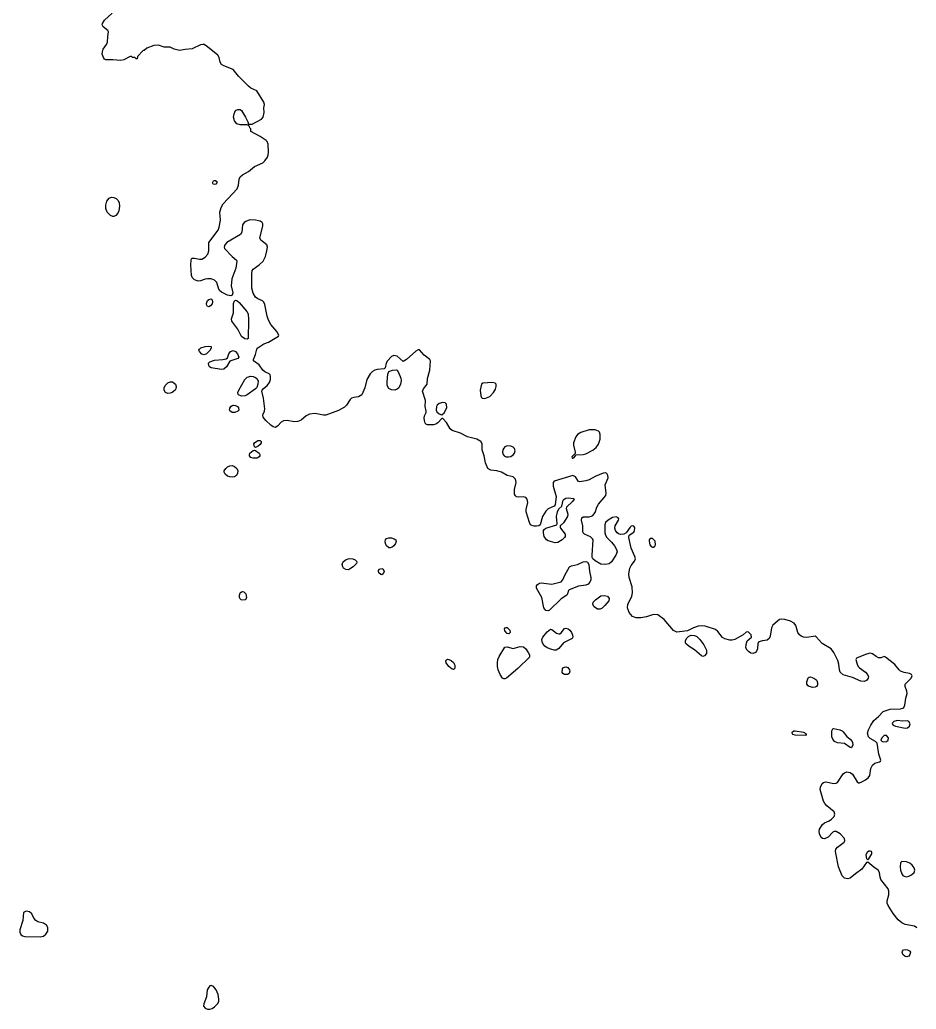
# Model space of a CAD drawing. Extents: x 474277 to 475042, y 254928 to 255625.
# Drawn here: x 474809.7 to 474868.4, y 255025.5 to 255090.2 of the extents above; entities that cross this region are included whole.
import ezdxf

# ---------------------------------------------------------------- set-up
doc = ezdxf.new("R2010")
doc.units = 0
doc.header["$MEASUREMENT"] = 0
doc.layers.add('BaseMapV2_DTM_export_MonNov09090547073261 — entities', color=1, linetype='CONTINUOUS')

msp = doc.modelspace()

# ---------------------------------------------------------------- linework, layer by layer
at = {"layer": 'BaseMapV2_DTM_export_MonNov09090547073261 — entities', "color": 15, "linetype": 'Continuous', "true_color": 0xb7484b}
for points in [[(474868.417, 255030.798, 84.5), (474868.264, 255030.894, 84.5), (474867.65, 255031.016, 84.5), (474867.42, 255031.111, 84.5), (474867.19, 255031.305, 84.5), (474866.865, 255031.725, 84.5), (474866.521, 255032.262, 84.5), (474866.46, 255032.415, 84.5), (474866.464, 255032.568, 84.5), (474866.572, 255032.952, 84.5), (474866.575, 255033.182, 84.5), (474866.538, 255033.335, 84.5), (474866.056, 255033.949, 84.5), (474866, 255034.102, 84.5), (474865.964, 255034.422, 84.5), (474865.875, 255034.562, 84.5), (474865.58, 255034.759, 84.5), (474865.197, 255035.095, 84.5), (474865.12, 255035.066, 84.5), (474864.801, 255034.639, 84.5), (474864.385, 255034.332, 84.5), (474864.047, 255034.036, 84.5), (474863.893, 255033.99, 84.5), (474863.663, 255034.051, 84.5), (474863.51, 255034.201, 84.5), (474863.266, 255034.792, 84.5), (474863.082, 255035.789, 84.5), (474863.107, 255035.942, 84.5), (474863.203, 255036.075, 84.5), (474863.638, 255036.402, 84.5), (474863.687, 255036.479, 84.5), (474863.679, 255036.632, 84.5), (474863.39, 255036.939, 84.5), (474863.127, 255037.094, 84.5), (474862.992, 255037.092, 84.5), (474862.896, 255037.048, 84.5), (474862.59, 255036.729, 84.5), (474862.36, 255036.608, 84.5), (474862.231, 255036.632, 84.5), (474862.142, 255036.709, 84.5), (474862.042, 255036.939, 84.5), (474862.016, 255037.092, 84.5), (474862.038, 255037.246, 84.5), (474862.227, 255037.552, 84.5), (474862.36, 255037.667, 84.5), (474862.666, 255037.797, 84.5), (474862.82, 255037.911, 84.5), (474862.982, 255038.089, 84.5), (474863.046, 255038.242, 84.5), (474862.982, 255038.396, 84.5), (474862.521, 255038.779, 84.5), (474862.38, 255038.933, 84.5), (474862.288, 255039.086, 84.5), (474862.077, 255039.853, 84.5), (474862.106, 255040.006, 84.5), (474862.206, 255040.231, 84.5), (474862.283, 255040.313, 84.5), (474862.436, 255040.341, 84.5), (474862.973, 255040.239, 84.5), (474863.127, 255040.252, 84.5), (474863.212, 255040.313, 84.5), (474863.587, 255040.873, 84.5), (474863.663, 255040.94, 84.5), (474863.817, 255040.994, 84.5), (474864.047, 255040.95, 84.5), (474864.197, 255040.849, 84.5), (474864.43, 255040.448, 84.5), (474864.507, 255040.344, 84.5), (474864.583, 255040.295, 84.5), (474864.66, 255040.291, 84.5), (474864.813, 255040.353, 84.5), (474865.043, 255040.48, 84.5), (474865.222, 255040.619, 84.5), (474865.324, 255040.773, 84.5), (474865.404, 255041.233, 84.5), (474865.503, 255041.449, 84.5), (474865.657, 255041.564, 84.5), (474865.964, 255041.654, 84.5), (474866.018, 255041.693, 84.5), (474866.047, 255041.77, 84.5), (474865.92, 255042.153, 84.5), (474865.81, 255042.884, 84.5), (474865.691, 255042.996, 84.5), (474865.35, 255043.178, 84.5), (474865.234, 255043.303, 84.5), (474865.171, 255043.533, 84.5), (474865.239, 255043.763, 84.5), (474865.392, 255044.07, 84.5), (474865.58, 255044.355, 84.5), (474865.887, 255044.622, 84.5), (474866.194, 255044.952, 84.5), (474866.654, 255045.111, 84.5), (474867.344, 255045.135, 84.5), (474867.497, 255045.171, 84.5), (474867.557, 255045.22, 84.5), (474867.623, 255045.373, 84.5), (474867.691, 255045.833, 84.5), (474867.773, 255046.14, 84.5), (474867.748, 255046.293, 84.5), (474867.633, 255046.6, 84.5), (474867.636, 255046.754, 84.5), (474868.038, 255047.137, 84.5), (474868.098, 255047.29, 84.5), (474868.062, 255047.367, 84.5), (474867.928, 255047.444, 84.5), (474867.574, 255047.502, 84.5), (474867.344, 255047.589, 84.5), (474867.243, 255047.674, 84.5), (474866.96, 255048.039, 84.5), (474866.347, 255048.52, 84.5), (474866.27, 255048.546, 84.5), (474866.04, 255048.468, 84.5), (474865.887, 255048.471, 84.5), (474865.734, 255048.553, 84.5), (474865.503, 255048.739, 84.5), (474865.35, 255048.771, 84.5), (474865.12, 255048.718, 84.5), (474864.601, 255048.517, 84.5), (474864.446, 255048.44, 84.5), (474864.417, 255048.364, 84.5), (474864.494, 255048.057, 84.5), (474864.575, 255047.904, 84.5), (474864.66, 255047.813, 84.5), (474865.043, 255047.541, 84.5), (474865.182, 255047.367, 84.5), (474865.231, 255047.214, 84.5), (474865.225, 255047.137, 84.5), (474865.12, 255046.986, 84.5), (474864.967, 255046.924, 84.5), (474864.737, 255046.948, 84.5), (474864.2, 255047.178, 84.5), (474863.587, 255047.361, 84.5), (474863.395, 255047.52, 84.5), (474863.341, 255047.674, 84.5), (474863.294, 255048.057, 84.5), (474863.222, 255048.287, 84.5), (474862.973, 255048.823, 84.5), (474862.792, 255049.054, 84.5), (474862.206, 255049.414, 84.5), (474861.823, 255049.849, 84.5), (474861.746, 255049.884, 84.5), (474861.21, 255049.8, 84.5), (474860.98, 255049.831, 84.5), (474860.826, 255049.889, 84.5), (474860.718, 255049.974, 84.5), (474860.616, 255050.127, 84.5), (474860.473, 255050.587, 84.5), (474860.374, 255050.741, 84.5), (474860.136, 255050.871, 84.5), (474859.753, 255050.983, 84.5), (474859.523, 255051.006, 84.5), (474859.409, 255050.971, 84.5), (474858.986, 255050.608, 84.5), (474858.885, 255050.434, 84.5), (474858.793, 255049.897, 84.5), (474858.74, 255049.744, 84.5), (474858.603, 255049.634, 84.5), (474858.296, 255049.59, 84.5), (474858.066, 255049.506, 84.5), (474857.997, 255049.437, 84.5), (474857.963, 255049.054, 84.5), (474857.906, 255048.9, 84.5), (474857.836, 255048.818, 84.5), (474857.683, 255048.757, 84.5), (474857.529, 255048.781, 84.5), (474857.376, 255048.88, 84.5), (474857.289, 255048.977, 84.5), (474857.218, 255049.13, 84.5), (474857.222, 255049.332, 84.5), (474857.299, 255049.58, 84.5), (474857.578, 255049.821, 84.5), (474857.551, 255049.974, 84.5), (474857.376, 255050.158, 84.5), (474857.299, 255050.178, 84.5), (474857.222, 255050.146, 84.5), (474857.03, 255049.974, 84.5), (474856.48, 255049.667, 84.5), (474856.302, 255049.628, 84.5), (474856.149, 255049.636, 84.5), (474855.842, 255049.704, 84.5), (474855.689, 255049.796, 84.5), (474855.382, 255050.186, 84.5), (474855.229, 255050.317, 84.5), (474854.539, 255050.541, 84.5), (474854.309, 255050.565, 84.5), (474854.079, 255050.538, 84.5), (474853.773, 255050.434, 84.5), (474853.389, 255050.236, 84.5), (474852.699, 255050.149, 84.5), (474852.469, 255050.264, 84.5), (474851.855, 255050.982, 84.5), (474851.446, 255051.277, 84.5), (474851.165, 255051.311, 84.5), (474850.705, 255051.158, 84.5), (474850.322, 255051.082, 84.5), (474850.015, 255051.091, 84.5), (474849.785, 255051.181, 84.5), (474849.569, 255051.431, 84.5), (474849.451, 255051.737, 84.5), (474849.469, 255051.967, 84.5), (474849.741, 255052.504, 84.5), (474849.795, 255052.734, 84.5), (474849.769, 255053.118, 84.5), (474849.563, 255053.731, 84.5), (474849.544, 255053.961, 84.5), (474849.614, 255054.344, 84.5), (474849.708, 255054.525, 84.5), (474849.92, 255054.805, 84.5), (474849.971, 255054.958, 84.5), (474849.938, 255055.111, 84.5), (474849.696, 255055.648, 84.5), (474849.534, 255056.338, 84.5), (474849.576, 255056.491, 84.5), (474849.862, 255056.707, 84.5), (474849.926, 255056.798, 84.5), (474849.941, 255056.951, 84.5), (474849.909, 255057.028, 84.5), (474849.862, 255057.081, 84.5), (474849.785, 255057.104, 84.5), (474849.708, 255057.081, 84.5), (474849.631, 255057.022, 84.5), (474849.37, 255056.645, 84.5), (474849.215, 255056.568, 84.5), (474849.018, 255056.545, 84.5), (474848.865, 255056.594, 84.5), (474848.788, 255056.65, 84.5), (474848.666, 255056.798, 84.5), (474848.621, 255056.951, 84.5), (474848.659, 255057.105, 84.5), (474848.871, 255057.488, 84.5), (474848.882, 255057.565, 84.5), (474848.851, 255057.642, 84.5), (474848.711, 255057.708, 84.5), (474848.481, 255057.667, 84.5), (474848.191, 255057.488, 84.5), (474848.009, 255057.335, 84.5), (474847.965, 255057.181, 84.5), (474847.976, 255056.645, 84.5), (474848.01, 255056.491, 84.5), (474848.104, 255056.338, 84.5), (474848.405, 255056.052, 84.5), (474848.61, 255055.801, 84.5), (474848.747, 255055.571, 84.5), (474848.772, 255055.418, 84.5), (474848.695, 255055.188, 84.5), (474848.405, 255054.748, 84.5), (474848.251, 255054.625, 84.5), (474848.021, 255054.574, 84.5), (474847.715, 255054.611, 84.5), (474847.331, 255054.829, 84.5), (474847.181, 255054.958, 84.5), (474847.145, 255055.035, 84.5), (474847.136, 255055.188, 84.5), (474847.207, 255056.185, 84.5), (474847.171, 255056.261, 84.5), (474847.025, 255056.389, 84.5), (474846.641, 255056.573, 84.5), (474846.563, 255056.645, 84.5), (474846.542, 255056.721, 84.5), (474846.529, 255057.105, 84.5), (474846.447, 255057.488, 84.5), (474846.469, 255057.642, 84.5), (474846.564, 255057.712, 84.5), (474846.948, 255057.697, 84.5), (474847.101, 255057.736, 84.5), (474847.191, 255057.795, 84.5), (474847.331, 255057.979, 84.5), (474847.457, 255058.332, 84.5), (474847.561, 255058.525, 84.5), (474848.035, 255059.098, 84.5), (474848.057, 255059.252, 84.5), (474847.999, 255059.788, 84.5), (474848.181, 255060.249, 84.5), (474848.164, 255060.402, 84.5), (474848.098, 255060.529, 84.5), (474848.021, 255060.59, 84.5), (474847.868, 255060.571, 84.5), (474847.331, 255060.345, 84.5), (474846.948, 255060.118, 84.5), (474846.718, 255060.053, 84.5), (474846.334, 255060.001, 84.5), (474846.258, 255060.014, 84.5), (474846.043, 255060.325, 84.5), (474845.874, 255060.402, 84.5), (474844.648, 255060.037, 84.5), (474844.588, 255059.942, 84.5), (474844.588, 255059.712, 84.5), (474844.794, 255059.022, 84.5), (474844.715, 255058.485, 84.5), (474844.648, 255058.405, 84.5), (474844.264, 255058.232, 84.5), (474844.111, 255058.079, 84.5), (474843.9, 255057.718, 84.5), (474843.727, 255057.168, 84.5), (474843.651, 255057.106, 84.5), (474843.497, 255057.081, 84.5), (474843.344, 255057.084, 84.5), (474843.191, 255057.128, 84.5), (474843.114, 255057.187, 84.5), (474843.037, 255057.326, 84.5), (474842.827, 255058.025, 84.5), (474842.826, 255058.178, 84.5), (474842.937, 255058.638, 84.5), (474842.884, 255058.856, 84.5), (474842.807, 255058.957, 84.5), (474842.654, 255059.021, 84.5), (474842.347, 255058.989, 84.5), (474842.194, 255059.009, 84.5), (474842.117, 255059.07, 84.5), (474842.064, 255059.175, 84.5), (474842.066, 255059.482, 84.5), (474842.165, 255059.942, 84.5), (474842.127, 255060.172, 84.5), (474841.964, 255060.331, 84.5), (474841.58, 255060.414, 84.5), (474841.197, 255060.635, 84.5), (474840.89, 255060.708, 84.5), (474840.507, 255060.746, 84.5), (474840.319, 255060.862, 84.5), (474840.146, 255061.245, 84.5), (474840.074, 255061.705, 84.5), (474839.945, 255062.089, 84.5), (474839.928, 255062.472, 84.5), (474839.844, 255062.625, 84.5), (474839.587, 255062.789, 84.5), (474838.974, 255062.935, 84.5), (474838.513, 255063.181, 84.5), (474837.977, 255063.344, 84.5), (474837.841, 255063.469, 84.5), (474837.593, 255063.883, 84.5), (474837.363, 255064.13, 84.5), (474837.287, 255064.142, 84.5), (474837.045, 255063.852, 84.5), (474836.903, 255063.765, 84.5), (474836.75, 255063.735, 84.5), (474836.367, 255063.729, 84.5), (474836.29, 255063.756, 84.5), (474836.213, 255063.832, 84.5), (474836.156, 255064.006, 84.5), (474836.147, 255064.159, 84.5), (474836.163, 255064.312, 84.5), (474836.261, 255064.542, 84.5), (474836.266, 255064.619, 84.5), (474836.214, 255064.926, 84.5), (474836.217, 255065.309, 84.5), (474836.034, 255065.923, 84.5), (474836.091, 255066.076, 84.5), (474836.337, 255066.383, 84.5), (474836.368, 255066.766, 84.5), (474836.521, 255067.303, 84.5), (474836.547, 255067.916, 84.5), (474836.518, 255067.993, 84.5), (474836.136, 255068.294, 84.5), (474835.83, 255068.627, 84.5), (474835.753, 255068.631, 84.5), (474835.6, 255068.555, 84.5), (474834.986, 255068, 84.5), (474834.756, 255067.875, 84.5), (474834.365, 255068.223, 84.5), (474834.143, 255068.272, 84.5), (474833.99, 255068.205, 84.5), (474833.733, 255067.916, 84.5), (474833.661, 255067.763, 84.5), (474833.59, 255067.456, 84.5), (474833.529, 255067.399, 84.5), (474833.069, 255067.356, 84.5), (474832.916, 255067.314, 84.5), (474832.763, 255067.225, 84.5), (474832.609, 255067.062, 84.5), (474832.378, 255066.689, 84.5), (474832.251, 255066.153, 84.5), (474832.051, 255065.693, 84.5), (474831.843, 255065.562, 84.5), (474831.536, 255065.518, 84.5), (474831.383, 255065.466, 84.5), (474831.298, 255065.386, 84.5), (474831.055, 255065.002, 84.5), (474830.923, 255064.892, 84.5), (474830.539, 255064.664, 84.5), (474829.696, 255064.362, 84.5), (474829.542, 255064.358, 84.5), (474829.006, 255064.457, 84.5), (474828.622, 255064.427, 84.5), (474828.414, 255064.312, 84.5), (474828.085, 255064.024, 84.5), (474827.855, 255063.935, 84.5), (474827.625, 255063.927, 84.5), (474827.165, 255064.003, 84.5), (474826.935, 255063.992, 84.5), (474826.782, 255063.902, 84.5), (474826.552, 255063.665, 84.5), (474826.399, 255063.556, 84.5), (474826.245, 255063.584, 84.5), (474826.092, 255063.702, 84.5), (474825.78, 255064.006, 84.5), (474825.606, 255064.236, 84.5), (474825.572, 255064.389, 84.5), (474825.68, 255064.619, 84.5), (474825.694, 255064.772, 84.5), (474825.625, 255065.462, 84.5), (474825.517, 255065.923, 84.5), (474825.534, 255065.999, 84.5), (474825.595, 255066.076, 84.5), (474825.862, 255066.307, 84.5), (474826.015, 255066.498, 84.5), (474826.082, 255066.689, 84.5), (474826.086, 255066.919, 84.5), (474826.058, 255066.996, 84.5), (474825.983, 255067.073, 84.5), (474825.709, 255067.2, 84.5), (474825.573, 255067.303, 84.5), (474825.325, 255067.645, 84.5), (474824.957, 255067.916, 84.5), (474824.96, 255067.993, 84.5), (474825.095, 255068.333, 84.5), (474825.176, 255068.683, 84.5), (474825.237, 255068.76, 84.5), (474825.632, 255069.02, 84.5), (474825.939, 255069.14, 84.5), (474826.596, 255069.526, 84.5), (474826.627, 255069.603, 84.5), (474826.494, 255069.833, 84.5), (474826.092, 255070.293, 84.5), (474825.939, 255070.579, 84.5), (474825.857, 255070.83, 84.5), (474825.714, 255071.597, 84.5), (474825.648, 255071.75, 84.5), (474825.555, 255071.846, 84.5), (474825.236, 255071.98, 84.5), (474825.095, 255072.081, 84.5), (474824.942, 255072.338, 84.5), (474824.859, 255072.67, 84.5), (474824.85, 255073.59, 84.5), (474824.873, 255073.82, 84.5), (474824.942, 255073.923, 84.5), (474825.343, 255074.204, 84.5), (474825.602, 255074.434, 84.5), (474825.751, 255074.74, 84.5), (474825.839, 255075.124, 84.5), (474825.871, 255075.354, 84.5), (474825.844, 255075.507, 84.5), (474825.449, 255075.814, 84.5), (474825.379, 255075.967, 84.5), (474825.584, 255076.734, 84.5), (474825.573, 255076.887, 84.5), (474825.523, 255076.964, 84.5), (474825.402, 255077.055, 84.5), (474825.095, 255077.134, 84.5), (474824.712, 255077.14, 84.5), (474824.457, 255077.041, 84.5), (474824.347, 255076.964, 84.5), (474824.236, 255076.811, 84.5), (474824.202, 255076.351, 84.5), (474824.121, 255076.197, 84.5), (474823.218, 255075.66, 84.5), (474823.075, 255075.507, 84.5), (474823.045, 255075.354, 84.5), (474823.064, 255075.277, 84.5), (474823.562, 255074.742, 84.5), (474823.84, 255074.51, 84.5), (474823.874, 255074.434, 84.5), (474823.796, 255073.974, 84.5), (474823.537, 255073.283, 84.5), (474823.497, 255072.823, 84.5), (474823.599, 255072.363, 84.5), (474823.562, 255072.219, 84.5), (474823.485, 255072.167, 84.5), (474823.255, 255072.21, 84.5), (474822.872, 255072.415, 84.5), (474822.743, 255072.517, 84.5), (474822.668, 255072.67, 84.5), (474822.567, 255073.053, 84.5), (474822.411, 255073.207, 84.5), (474822.187, 255073.283, 84.5), (474821.951, 255073.294, 84.5), (474821.798, 255073.268, 84.5), (474821.491, 255073.152, 84.5), (474821.338, 255073.132, 84.5), (474821.108, 255073.221, 84.5), (474820.977, 255073.36, 84.5), (474820.911, 255073.513, 84.5), (474820.853, 255074.204, 84.5), (474820.878, 255074.506, 84.5), (474820.903, 255074.587, 84.5), (474820.955, 255074.633, 84.5), (474821.108, 255074.631, 84.5), (474821.415, 255074.563, 84.5), (474821.568, 255074.569, 84.5), (474821.798, 255074.699, 84.5), (474821.966, 255074.894, 84.5), (474822.043, 255075.124, 84.5), (474822.041, 255075.66, 84.5), (474822.641, 255076.477, 84.5), (474822.723, 255076.657, 84.5), (474822.798, 255077.117, 84.5), (474822.768, 255077.654, 84.5), (474822.839, 255077.961, 84.5), (474822.976, 255078.191, 84.5), (474823.9, 255079.188, 84.5), (474823.99, 255079.418, 84.5), (474824.024, 255079.801, 84.5), (474824.092, 255079.954, 84.5), (474824.252, 255080.105, 84.5), (474824.635, 255080.313, 84.5), (474825.035, 255080.644, 84.5), (474825.584, 255080.874, 84.5), (474825.709, 255081.001, 84.5), (474825.87, 255081.258, 84.5), (474825.925, 255081.411, 84.5), (474825.936, 255081.564, 84.5), (474825.925, 255082.101, 84.5), (474825.862, 255082.273, 84.5), (474825.785, 255082.351, 84.5), (474825.402, 255082.6, 84.5), (474824.788, 255082.94, 84.5), (474824.78, 255083.098, 84.5), (474824.712, 255083.167, 84.5), (474824.707, 255083.251, 84.5), (474824.635, 255083.324, 84.5), (474824.558, 255083.362, 84.5), (474824.098, 255083.362, 84.5), (474823.868, 255083.441, 84.5), (474823.707, 255083.635, 84.5), (474823.647, 255083.865, 84.5), (474823.687, 255084.095, 84.5), (474823.792, 255084.296, 84.5), (474823.945, 255084.383, 84.5), (474824.098, 255084.366, 84.5), (474824.175, 255084.299, 84.5), (474824.437, 255083.865, 84.5), (474824.598, 255083.558, 84.5), (474824.635, 255083.413, 84.5), (474824.865, 255083.413, 84.5), (474825.478, 255083.731, 84.5), (474825.606, 255083.865, 84.5), (474825.662, 255084.171, 84.5), (474825.649, 255084.478, 84.5), (474825.675, 255084.708, 84.5), (474825.642, 255084.862, 84.5), (474825.172, 255085.596, 84.5), (474824.788, 255085.775, 84.5), (474824.635, 255085.89, 84.5), (474823.971, 255086.548, 84.5), (474823.638, 255086.992, 84.5), (474823.025, 255087.228, 84.5), (474822.872, 255087.329, 84.5), (474822.77, 255087.469, 84.5), (474822.717, 255087.775, 84.5), (474822.626, 255087.929, 84.5), (474821.951, 255088.481, 84.5), (474821.721, 255088.618, 84.5), (474821.645, 255088.638, 84.5), (474821.491, 255088.616, 84.5), (474820.955, 255088.347, 84.5), (474820.495, 255088.308, 84.5), (474820.111, 255088.24, 84.5), (474819.762, 255088.312, 84.5), (474819.498, 255088.464, 84.5), (474819.114, 255088.462, 84.5), (474818.731, 255088.577, 84.5), (474818.424, 255088.559, 84.5), (474817.967, 255088.389, 84.5), (474817.811, 255088.232, 84.5), (474817.734, 255088.231, 84.5), (474817.359, 255087.852, 84.5), (474817.351, 255087.694, 84.5), (474817.274, 255087.694, 84.5), (474817.197, 255087.767, 84.5), (474817.044, 255087.773, 84.5), (474816.967, 255087.848, 84.5), (474816.891, 255087.85, 84.5), (474816.476, 255087.622, 84.5), (474816.277, 255087.583, 84.5), (474815.741, 255087.624, 84.5), (474815.281, 255087.619, 84.5), (474815.204, 255087.666, 84.5), (474815.128, 255087.775, 84.5), (474815.061, 255088.005, 84.5), (474815.067, 255088.159, 84.5), (474815.116, 255088.312, 84.5), (474815.338, 255088.619, 84.5), (474815.41, 255088.772, 84.5), (474815.419, 255089.155, 84.5), (474815.47, 255089.462, 84.5), (474815.421, 255089.539, 84.5), (474815.127, 255089.779, 84.5), (474815.06, 255089.922, 84.5), (474815.066, 255089.999, 84.5), (474815.198, 255090.229, 84.5), (474815.7, 255090.689, 84.5)], [(474822.505, 255079.494, 84.5), (474822.411, 255079.455, 84.5), (474822.319, 255079.494, 84.5), (474822.281, 255079.571, 84.5), (474822.335, 255079.699, 84.5), (474822.411, 255079.734, 84.5), (474822.482, 255079.724, 84.5), (474822.551, 255079.648, 84.5), (474822.551, 255079.571, 84.5), (474822.505, 255079.494, 84.5)], [(474815.938, 255077.424, 84.5), (474815.817, 255077.367, 84.5), (474815.741, 255077.368, 84.5), (474815.587, 255077.442, 84.5), (474815.378, 255077.654, 84.5), (474815.281, 255077.884, 84.5), (474815.288, 255078.114, 84.5), (474815.357, 255078.367, 84.5), (474815.511, 255078.557, 84.5), (474815.664, 255078.625, 84.5), (474815.817, 255078.616, 84.5), (474815.971, 255078.544, 84.5), (474816.098, 255078.421, 84.5), (474816.174, 255078.267, 84.5), (474816.193, 255078.037, 84.5), (474816.142, 255077.731, 84.5), (474816.075, 255077.577, 84.5), (474815.938, 255077.424, 84.5)], [(474822.152, 255071.52, 84.5), (474822.028, 255071.453, 84.5), (474821.951, 255071.463, 84.5), (474821.88, 255071.597, 84.5), (474821.874, 255071.673, 84.5), (474821.951, 255071.869, 84.5), (474822.028, 255071.933, 84.5), (474822.181, 255071.977, 84.5), (474822.258, 255071.92, 84.5), (474822.284, 255071.75, 84.5), (474822.258, 255071.653, 84.5), (474822.152, 255071.52, 84.5)], [(474824.605, 255069.373, 84.5), (474824.558, 255069.331, 84.5), (474824.405, 255069.365, 84.5), (474824.175, 255069.518, 84.5), (474823.946, 255069.986, 84.5), (474823.543, 255070.523, 84.5), (474823.525, 255070.676, 84.5), (474823.647, 255071.06, 84.5), (474823.655, 255071.673, 84.5), (474823.715, 255071.846, 84.5), (474823.792, 255071.879, 84.5), (474823.868, 255071.857, 84.5), (474824.022, 255071.736, 84.5), (474824.525, 255071.137, 84.5), (474824.606, 255070.983, 84.5), (474824.639, 255070.6, 84.5), (474824.605, 255069.373, 84.5)], [(474821.892, 255068.376, 84.5), (474821.721, 255068.304, 84.5), (474821.568, 255068.349, 84.5), (474821.419, 255068.53, 84.5), (474821.392, 255068.606, 84.5), (474821.419, 255068.683, 84.5), (474821.517, 255068.76, 84.5), (474821.798, 255068.857, 84.5), (474822.028, 255068.883, 84.5), (474822.181, 255068.845, 84.5), (474822.197, 255068.76, 84.5), (474822.123, 255068.606, 84.5), (474821.892, 255068.376, 84.5)], [(474823.026, 255067.379, 84.5), (474822.872, 255067.339, 84.5), (474822.181, 255067.463, 84.5), (474822.078, 255067.533, 84.5), (474822.026, 255067.609, 84.5), (474822.022, 255067.763, 84.5), (474822.105, 255067.851, 84.5), (474822.411, 255067.956, 84.5), (474822.948, 255067.994, 84.5), (474823.178, 255068.041, 84.5), (474823.255, 255068.119, 84.5), (474823.339, 255068.376, 84.5), (474823.448, 255068.53, 84.5), (474823.638, 255068.584, 84.5), (474823.78, 255068.53, 84.5), (474823.917, 255068.376, 84.5), (474823.999, 255068.146, 84.5), (474823.942, 255068.069, 84.5), (474823.408, 255067.89, 84.5), (474823.193, 255067.533, 84.5), (474823.026, 255067.379, 84.5)], [(474824.426, 255065.616, 84.5), (474824.175, 255065.597, 84.5), (474823.977, 255065.693, 84.5), (474823.933, 255065.769, 84.5), (474823.932, 255065.846, 84.5), (474823.997, 255065.999, 84.5), (474824.405, 255066.698, 84.5), (474824.542, 255066.843, 84.5), (474824.788, 255066.906, 84.5), (474824.942, 255066.889, 84.5), (474825.095, 255066.833, 84.5), (474825.184, 255066.766, 84.5), (474825.26, 255066.613, 84.5), (474825.242, 255066.383, 84.5), (474825.172, 255066.17, 84.5), (474825.086, 255066.076, 84.5), (474824.558, 255065.684, 84.5), (474824.426, 255065.616, 84.5)], [(474834.22, 255065.999, 84.5), (474833.99, 255066.018, 84.5), (474833.836, 255066.103, 84.5), (474833.719, 255066.306, 84.5), (474833.707, 255066.536, 84.5), (474833.76, 255067.041, 84.5), (474833.836, 255067.218, 84.5), (474834.066, 255067.294, 84.5), (474834.296, 255067.327, 84.5), (474834.373, 255067.297, 84.5), (474834.45, 255067.162, 84.5), (474834.603, 255066.79, 84.5), (474834.639, 255066.613, 84.5), (474834.593, 255066.383, 84.5), (474834.471, 255066.153, 84.5), (474834.373, 255066.06, 84.5), (474834.22, 255065.999, 84.5)], [(474819.646, 255065.846, 84.5), (474819.498, 255065.788, 84.5), (474819.344, 255065.78, 84.5), (474819.201, 255065.846, 84.5), (474819.115, 255065.999, 84.5), (474819.109, 255066.153, 84.5), (474819.171, 255066.306, 84.5), (474819.344, 255066.482, 84.5), (474819.498, 255066.548, 84.5), (474819.651, 255066.531, 84.5), (474819.772, 255066.459, 84.5), (474819.845, 255066.383, 84.5), (474819.906, 255066.229, 84.5), (474819.882, 255066.076, 84.5), (474819.835, 255065.999, 84.5), (474819.646, 255065.846, 84.5)], [(474840.124, 255065.446, 84.5), (474840.43, 255065.577, 84.5), (474840.689, 255065.846, 84.5), (474840.814, 255066.065, 84.5), (474840.86, 255066.229, 84.5), (474840.854, 255066.383, 84.5), (474840.797, 255066.459, 84.5), (474840.584, 255066.5, 84.5), (474839.975, 255066.459, 84.5), (474839.894, 255066.382, 84.5), (474839.814, 255065.999, 84.5), (474839.847, 255065.616, 84.5), (474839.894, 255065.507, 84.5), (474839.949, 255065.462, 84.5), (474840.124, 255065.446, 84.5)], [(474823.743, 255064.542, 84.5), (474823.562, 255064.537, 84.5), (474823.408, 255064.632, 84.5), (474823.384, 255064.696, 84.5), (474823.408, 255064.827, 84.5), (474823.475, 255064.926, 84.5), (474823.562, 255064.985, 84.5), (474823.638, 255065.005, 84.5), (474823.792, 255064.985, 84.5), (474823.905, 255064.926, 84.5), (474823.972, 255064.849, 84.5), (474823.999, 255064.696, 84.5), (474823.935, 255064.619, 84.5), (474823.743, 255064.542, 84.5)], [(474837.287, 255064.381, 84.5), (474837.44, 255064.518, 84.5), (474837.62, 255064.849, 84.5), (474837.608, 255065.079, 84.5), (474837.517, 255065.17, 84.5), (474837.363, 255065.18, 84.5), (474837.133, 255065.116, 84.5), (474836.989, 255065.002, 84.5), (474836.953, 255064.926, 84.5), (474836.935, 255064.696, 84.5), (474836.98, 255064.567, 84.5), (474837.133, 255064.44, 84.5), (474837.287, 255064.381, 84.5)], [(474845.874, 255061.539, 84.5), (474845.951, 255061.573, 84.5), (474846.104, 255061.765, 84.5), (474846.564, 255061.784, 84.5), (474846.718, 255061.821, 84.5), (474847.178, 255062.07, 84.5), (474847.408, 255062.25, 84.5), (474847.561, 255062.452, 84.5), (474847.673, 255062.779, 84.5), (474847.667, 255063.086, 84.5), (474847.616, 255063.239, 84.5), (474847.561, 255063.306, 84.5), (474847.331, 255063.399, 84.5), (474846.948, 255063.398, 84.5), (474846.411, 255063.225, 84.5), (474846.175, 255063.086, 84.5), (474846.067, 255062.932, 84.5), (474845.929, 255062.549, 84.5), (474845.925, 255062.395, 84.5), (474846.032, 255061.935, 84.5), (474846.028, 255061.858, 84.5), (474845.819, 255061.629, 84.5), (474845.843, 255061.552, 84.5), (474845.874, 255061.539, 84.5)], [(474825.259, 255062.319, 84.5), (474825.095, 255062.246, 84.5), (474825.018, 255062.281, 84.5), (474824.993, 255062.472, 84.5), (474825.036, 255062.549, 84.5), (474825.172, 255062.659, 84.5), (474825.253, 255062.702, 84.5), (474825.402, 255062.705, 84.5), (474825.469, 255062.625, 84.5), (474825.466, 255062.549, 84.5), (474825.402, 255062.436, 84.5), (474825.259, 255062.319, 84.5)], [(474841.657, 255061.627, 84.5), (474841.811, 255061.662, 84.5), (474841.964, 255061.755, 84.5), (474842.054, 255061.859, 84.5), (474842.101, 255062.012, 84.5), (474842.061, 255062.165, 84.5), (474841.964, 255062.264, 84.5), (474841.811, 255062.325, 84.5), (474841.58, 255062.344, 84.5), (474841.427, 255062.285, 84.5), (474841.35, 255062.208, 84.5), (474841.292, 255062.089, 84.5), (474841.276, 255061.935, 84.5), (474841.316, 255061.782, 84.5), (474841.375, 255061.705, 84.5), (474841.504, 255061.637, 84.5), (474841.657, 255061.627, 84.5)], [(474825.195, 255061.552, 84.5), (474824.942, 255061.532, 84.5), (474824.788, 255061.592, 84.5), (474824.69, 255061.705, 84.5), (474824.69, 255061.782, 84.5), (474824.73, 255061.859, 84.5), (474824.942, 255062.04, 84.5), (474825.018, 255062.066, 84.5), (474825.095, 255062.041, 84.5), (474825.336, 255061.859, 84.5), (474825.386, 255061.782, 84.5), (474825.381, 255061.705, 84.5), (474825.325, 255061.629, 84.5), (474825.195, 255061.552, 84.5)], [(474823.728, 255060.325, 84.5), (474823.562, 255060.296, 84.5), (474823.408, 255060.31, 84.5), (474823.255, 255060.366, 84.5), (474823.102, 255060.494, 84.5), (474823.041, 255060.632, 84.5), (474823.05, 255060.709, 84.5), (474823.14, 255060.862, 84.5), (474823.255, 255060.977, 84.5), (474823.408, 255061.051, 84.5), (474823.562, 255061.055, 84.5), (474823.715, 255060.993, 84.5), (474823.861, 255060.862, 84.5), (474823.933, 255060.709, 84.5), (474823.923, 255060.555, 84.5), (474823.84, 255060.402, 84.5), (474823.728, 255060.325, 84.5)], [(474844.885, 255056.031, 84.5), (474844.724, 255056.009, 84.5), (474844.571, 255056.032, 84.5), (474844.264, 255056.124, 84.5), (474844.155, 255056.185, 84.5), (474844.002, 255056.415, 84.5), (474843.95, 255056.645, 84.5), (474843.957, 255056.813, 84.5), (474843.989, 255056.875, 84.5), (474844.113, 255056.951, 84.5), (474844.824, 255057.181, 84.5), (474844.849, 255057.258, 84.5), (474844.815, 255057.718, 84.5), (474844.866, 255058.025, 84.5), (474844.954, 255058.225, 84.5), (474845.148, 255058.408, 84.5), (474845.249, 255058.792, 84.5), (474845.31, 255058.868, 84.5), (474845.414, 255058.924, 84.5), (474845.568, 255058.95, 84.5), (474845.951, 255058.911, 84.5), (474845.959, 255058.868, 84.5), (474845.865, 255058.715, 84.5), (474845.46, 255058.332, 84.5), (474845.45, 255058.255, 84.5), (474845.558, 255057.872, 84.5), (474845.531, 255057.718, 84.5), (474845.261, 255057.319, 84.5), (474845.045, 255057.105, 84.5), (474845.04, 255057.028, 84.5), (474845.077, 255056.951, 84.5), (474845.378, 255056.568, 84.5), (474845.382, 255056.415, 84.5), (474845.341, 255056.338, 84.5), (474845.172, 255056.185, 84.5), (474844.885, 255056.031, 84.5)], [(474834.036, 255055.725, 84.5), (474833.913, 255055.678, 84.5), (474833.836, 255055.681, 84.5), (474833.676, 255055.801, 84.5), (474833.605, 255055.955, 84.5), (474833.591, 255056.108, 84.5), (474833.61, 255056.185, 84.5), (474833.683, 255056.277, 84.5), (474833.836, 255056.331, 84.5), (474833.99, 255056.321, 84.5), (474834.181, 255056.261, 84.5), (474834.275, 255056.185, 84.5), (474834.304, 255056.108, 84.5), (474834.265, 255055.955, 84.5), (474834.143, 255055.804, 84.5), (474834.036, 255055.725, 84.5)], [(474851.165, 255055.724, 84.5), (474851.242, 255055.779, 84.5), (474851.286, 255055.878, 84.5), (474851.259, 255056.108, 84.5), (474851.088, 255056.272, 84.5), (474850.935, 255056.283, 84.5), (474850.874, 255056.185, 84.5), (474850.867, 255056.108, 84.5), (474850.927, 255055.878, 84.5), (474851.012, 255055.766, 84.5), (474851.088, 255055.725, 84.5), (474851.165, 255055.724, 84.5)], [(474831.244, 255054.268, 84.5), (474831.153, 255054.238, 84.5), (474830.999, 255054.245, 84.5), (474830.859, 255054.344, 84.5), (474830.81, 255054.421, 84.5), (474830.773, 255054.574, 84.5), (474830.817, 255054.728, 84.5), (474830.989, 255054.881, 84.5), (474831.229, 255054.975, 84.5), (474831.459, 255054.958, 84.5), (474831.631, 255054.881, 84.5), (474831.714, 255054.805, 84.5), (474831.734, 255054.728, 84.5), (474831.71, 255054.651, 84.5), (474831.5, 255054.421, 84.5), (474831.244, 255054.268, 84.5)], [(474844.339, 255051.584, 84.5), (474844.264, 255051.543, 84.5), (474844.111, 255051.571, 84.5), (474843.974, 255051.737, 84.5), (474843.843, 255052.428, 84.5), (474843.505, 255053.041, 84.5), (474843.502, 255053.194, 84.5), (474843.562, 255053.271, 84.5), (474843.698, 255053.348, 84.5), (474843.804, 255053.371, 84.5), (474844.494, 255053.298, 84.5), (474845.108, 255053.447, 84.5), (474845.228, 255053.578, 84.5), (474845.358, 255053.884, 84.5), (474845.649, 255054.421, 84.5), (474845.798, 255054.496, 84.5), (474846.181, 255054.57, 84.5), (474846.564, 255054.763, 84.5), (474846.718, 255054.781, 84.5), (474846.845, 255054.728, 84.5), (474846.934, 255054.574, 84.5), (474846.965, 255054.114, 84.5), (474847.062, 255053.731, 84.5), (474847.052, 255053.578, 84.5), (474846.985, 255053.424, 84.5), (474846.871, 255053.301, 84.5), (474846.718, 255053.216, 84.5), (474846.258, 255053.168, 84.5), (474845.644, 255052.929, 84.5), (474845.601, 255052.888, 84.5), (474845.527, 255052.658, 84.5), (474845.474, 255052.581, 84.5), (474845.108, 255052.33, 84.5), (474844.339, 255051.584, 84.5)], [(474833.456, 255053.961, 84.5), (474833.376, 255053.914, 84.5), (474833.299, 255053.922, 84.5), (474833.167, 255054.038, 84.5), (474833.143, 255054.114, 84.5), (474833.159, 255054.191, 84.5), (474833.223, 255054.275, 84.5), (474833.376, 255054.311, 84.5), (474833.456, 255054.268, 84.5), (474833.51, 255054.114, 84.5), (474833.456, 255053.961, 84.5)], [(474824.415, 255052.274, 84.5), (474824.252, 255052.241, 84.5), (474824.156, 255052.274, 84.5), (474824.077, 255052.351, 84.5), (474824.044, 255052.428, 84.5), (474824.04, 255052.581, 84.5), (474824.098, 255052.72, 84.5), (474824.175, 255052.789, 84.5), (474824.252, 255052.809, 84.5), (474824.328, 255052.79, 84.5), (474824.46, 255052.658, 84.5), (474824.505, 255052.428, 84.5), (474824.482, 255052.345, 84.5), (474824.415, 255052.274, 84.5)], [(474847.662, 255051.661, 84.5), (474847.485, 255051.661, 84.5), (474847.271, 255051.814, 84.5), (474847.184, 255051.967, 84.5), (474847.208, 255052.121, 84.5), (474847.352, 255052.274, 84.5), (474847.715, 255052.521, 84.5), (474847.945, 255052.561, 84.5), (474848.15, 255052.504, 84.5), (474848.258, 255052.351, 84.5), (474848.23, 255052.198, 84.5), (474847.981, 255051.891, 84.5), (474847.791, 255051.727, 84.5), (474847.662, 255051.661, 84.5)], [(474841.69, 255050.051, 84.5), (474841.58, 255050.072, 84.5), (474841.427, 255050.247, 84.5), (474841.408, 255050.357, 84.5), (474841.442, 255050.434, 84.5), (474841.504, 255050.46, 84.5), (474841.58, 255050.448, 84.5), (474841.743, 255050.281, 84.5), (474841.776, 255050.127, 84.5), (474841.69, 255050.051, 84.5)], [(474844.782, 255048.977, 84.5), (474844.648, 255048.965, 84.5), (474844.494, 255049.004, 84.5), (474844.187, 255049.127, 84.5), (474844.034, 255049.235, 84.5), (474843.931, 255049.36, 84.5), (474843.863, 255049.514, 84.5), (474843.855, 255049.667, 84.5), (474843.911, 255049.821, 84.5), (474844.187, 255050.178, 84.5), (474844.418, 255050.35, 84.5), (474844.494, 255050.334, 84.5), (474844.801, 255050.093, 84.5), (474844.954, 255050.035, 84.5), (474845.031, 255050.047, 84.5), (474845.108, 255050.103, 84.5), (474845.338, 255050.397, 84.5), (474845.414, 255050.42, 84.5), (474845.568, 255050.378, 84.5), (474845.679, 255050.281, 84.5), (474845.787, 255050.127, 84.5), (474845.861, 255049.974, 84.5), (474845.884, 255049.821, 84.5), (474845.829, 255049.744, 84.5), (474845.709, 255049.667, 84.5), (474845.261, 255049.454, 84.5), (474844.954, 255049.09, 84.5), (474844.782, 255048.977, 84.5)], [(474854.499, 255048.594, 84.5), (474854.385, 255048.566, 84.5), (474854.309, 255048.595, 84.5), (474853.849, 255048.988, 84.5), (474853.501, 255049.207, 84.5), (474853.319, 255049.36, 84.5), (474853.266, 255049.437, 84.5), (474853.247, 255049.591, 84.5), (474853.33, 255049.744, 84.5), (474853.465, 255049.878, 84.5), (474853.619, 255049.946, 84.5), (474853.849, 255049.935, 84.5), (474854.002, 255049.863, 84.5), (474854.19, 255049.667, 84.5), (474854.462, 255049.311, 84.5), (474854.629, 255048.977, 84.5), (474854.633, 255048.747, 84.5), (474854.499, 255048.594, 84.5)], [(474841.524, 255047.137, 84.5), (474841.427, 255047.093, 84.5), (474841.35, 255047.095, 84.5), (474841.274, 255047.141, 84.5), (474841.12, 255047.387, 84.5), (474840.994, 255047.674, 84.5), (474840.943, 255047.904, 84.5), (474840.946, 255048.134, 84.5), (474840.973, 255048.364, 84.5), (474841.044, 255048.549, 84.5), (474841.427, 255049.162, 84.5), (474841.58, 255049.183, 84.5), (474841.964, 255049.088, 84.5), (474842.424, 255049.203, 84.5), (474842.654, 255049.184, 84.5), (474842.807, 255049.061, 84.5), (474842.962, 255048.824, 84.5), (474843.036, 255048.67, 84.5), (474843.041, 255048.517, 84.5), (474842.271, 255047.78, 84.5), (474841.524, 255047.137, 84.5)], [(474838.12, 255047.75, 84.5), (474838.053, 255047.713, 84.5), (474837.977, 255047.719, 84.5), (474837.747, 255047.897, 84.5), (474837.582, 255048.134, 84.5), (474837.562, 255048.287, 84.5), (474837.593, 255048.341, 84.5), (474837.67, 255048.376, 84.5), (474837.757, 255048.364, 84.5), (474837.904, 255048.287, 84.5), (474838.053, 255048.154, 84.5), (474838.153, 255047.98, 84.5), (474838.158, 255047.827, 84.5), (474838.12, 255047.75, 84.5)], [(474845.523, 255047.367, 84.5), (474845.329, 255047.367, 84.5), (474845.222, 255047.444, 84.5), (474845.184, 255047.518, 84.5), (474845.205, 255047.75, 84.5), (474845.261, 255047.83, 84.5), (474845.338, 255047.867, 84.5), (474845.414, 255047.873, 84.5), (474845.545, 255047.827, 84.5), (474845.669, 255047.674, 84.5), (474845.683, 255047.597, 84.5), (474845.644, 255047.453, 84.5), (474845.523, 255047.367, 84.5)], [(474861.84, 255046.6, 84.5), (474861.746, 255046.541, 84.5), (474861.593, 255046.53, 84.5), (474861.363, 255046.582, 84.5), (474861.286, 255046.633, 84.5), (474861.21, 255046.754, 84.5), (474861.193, 255046.907, 84.5), (474861.286, 255047.156, 84.5), (474861.363, 255047.212, 84.5), (474861.44, 255047.222, 84.5), (474861.67, 255047.142, 84.5), (474861.783, 255047.06, 84.5), (474861.848, 255046.984, 84.5), (474861.911, 255046.83, 84.5), (474861.9, 255046.699, 84.5), (474861.84, 255046.6, 84.5)], [(474867.804, 255043.894, 84.5), (474867.934, 255043.993, 84.5), (474867.969, 255044.147, 84.5), (474867.886, 255044.3, 84.5), (474867.804, 255044.343, 84.5), (474867.497, 255044.323, 84.5), (474867.114, 255044.361, 84.5), (474866.9, 255044.3, 84.5), (474866.805, 255044.223, 84.5), (474866.789, 255044.147, 84.5), (474866.847, 255044.07, 84.5), (474867.017, 255043.993, 84.5), (474867.65, 255043.87, 84.5), (474867.804, 255043.894, 84.5)], [(474861.109, 255043.38, 84.5), (474860.443, 255043.396, 84.5), (474860.293, 255043.456, 84.5), (474860.24, 255043.533, 84.5), (474860.245, 255043.61, 84.5), (474860.347, 255043.686, 84.5), (474860.443, 255043.699, 84.5), (474860.98, 255043.603, 84.5), (474861.133, 255043.506, 84.5), (474861.159, 255043.456, 84.5), (474861.109, 255043.38, 84.5)], [(474864.148, 255042.613, 84.5), (474864.123, 255042.585, 84.5), (474864.047, 255042.588, 84.5), (474863.663, 255042.855, 84.5), (474863.203, 255042.894, 84.5), (474863.011, 255042.996, 84.5), (474862.896, 255043.149, 84.5), (474862.848, 255043.303, 84.5), (474862.838, 255043.686, 84.5), (474862.896, 255043.812, 84.5), (474862.973, 255043.838, 84.5), (474863.357, 255043.757, 84.5), (474863.51, 255043.695, 84.5), (474863.587, 255043.626, 84.5), (474863.817, 255043.313, 84.5), (474864.047, 255043.141, 84.5), (474864.166, 255042.996, 84.5), (474864.2, 255042.92, 84.5), (474864.206, 255042.766, 84.5), (474864.148, 255042.613, 84.5)], [(474866.424, 255042.985, 84.5), (474866.535, 255043.073, 84.5), (474866.543, 255043.226, 84.5), (474866.424, 255043.384, 84.5), (474866.27, 255043.391, 84.5), (474866.104, 255043.226, 84.5), (474866.059, 255043.073, 84.5), (474866.117, 255043.008, 84.5), (474866.194, 255042.979, 84.5), (474866.424, 255042.985, 84.5)], [(474865.273, 255035.298, 84.5), (474865.451, 255035.635, 84.5), (474865.458, 255035.712, 84.5), (474865.427, 255035.784, 84.5), (474865.35, 255035.812, 84.5), (474865.273, 255035.799, 84.5), (474865.154, 255035.712, 84.5), (474865.077, 255035.559, 84.5), (474865.12, 255035.325, 84.5), (474865.197, 255035.252, 84.5), (474865.273, 255035.298, 84.5)], [(474867.88, 255034.17, 84.5), (474868.057, 255034.255, 84.5), (474868.225, 255034.409, 84.5), (474868.274, 255034.562, 84.5), (474868.235, 255034.715, 84.5), (474868.11, 255034.892, 84.5), (474867.957, 255035.016, 84.5), (474867.727, 255035.106, 84.5), (474867.42, 255035.144, 84.5), (474867.344, 255035.044, 84.5), (474867.312, 255034.792, 84.5), (474867.345, 255034.562, 84.5), (474867.426, 255034.332, 84.5), (474867.497, 255034.221, 84.5), (474867.574, 255034.165, 84.5), (474867.727, 255034.139, 84.5), (474867.88, 255034.17, 84.5)], [(474811.217, 255030.239, 84.25), (474811.37, 255030.37, 84.25), (474811.485, 255030.575, 84.25), (474811.497, 255030.805, 84.25), (474811.406, 255030.958, 84.25), (474811.217, 255031.085, 84.25), (474810.833, 255031.187, 84.25), (474810.702, 255031.265, 84.25), (474810.578, 255031.418, 84.25), (474810.45, 255031.697, 84.25), (474810.297, 255031.838, 84.25), (474810.067, 255031.875, 84.25), (474809.897, 255031.802, 84.25), (474809.852, 255031.265, 84.25), (474809.656, 255030.651, 84.25), (474809.655, 255030.498, 84.25), (474809.725, 255030.345, 84.25), (474809.837, 255030.257, 84.25), (474809.99, 255030.218, 84.25), (474810.987, 255030.192, 84.25), (474811.217, 255030.239, 84.25)], [(474867.758, 255028.888, 84.5), (474867.65, 255028.903, 84.5), (474867.499, 255029.041, 84.5), (474867.447, 255029.195, 84.5), (474867.462, 255029.271, 84.5), (474867.53, 255029.348, 84.5), (474867.65, 255029.372, 84.5), (474867.804, 255029.357, 84.5), (474867.962, 255029.271, 84.5), (474867.988, 255029.195, 84.5), (474867.957, 255029.041, 84.5), (474867.88, 255028.941, 84.5), (474867.758, 255028.888, 84.5)], [(474822.258, 255025.51, 84.25), (474822.411, 255025.608, 84.25), (474822.605, 255025.821, 84.25), (474822.683, 255025.974, 84.25), (474822.697, 255026.128, 84.25), (474822.652, 255026.434, 84.25), (474822.525, 255026.741, 84.25), (474822.335, 255026.944, 84.25), (474822.181, 255027.011, 84.25), (474822.105, 255026.986, 84.25), (474822.028, 255026.915, 84.25), (474821.934, 255026.741, 84.25), (474821.874, 255026.281, 84.25), (474821.703, 255025.821, 84.25), (474821.686, 255025.668, 84.25), (474821.798, 255025.532, 84.25), (474821.951, 255025.464, 84.25), (474822.105, 255025.461, 84.25), (474822.258, 255025.51, 84.25)]]:
    msp.add_polyline3d(points, dxfattribs=at)

doc.saveas('drawing.dxf')
